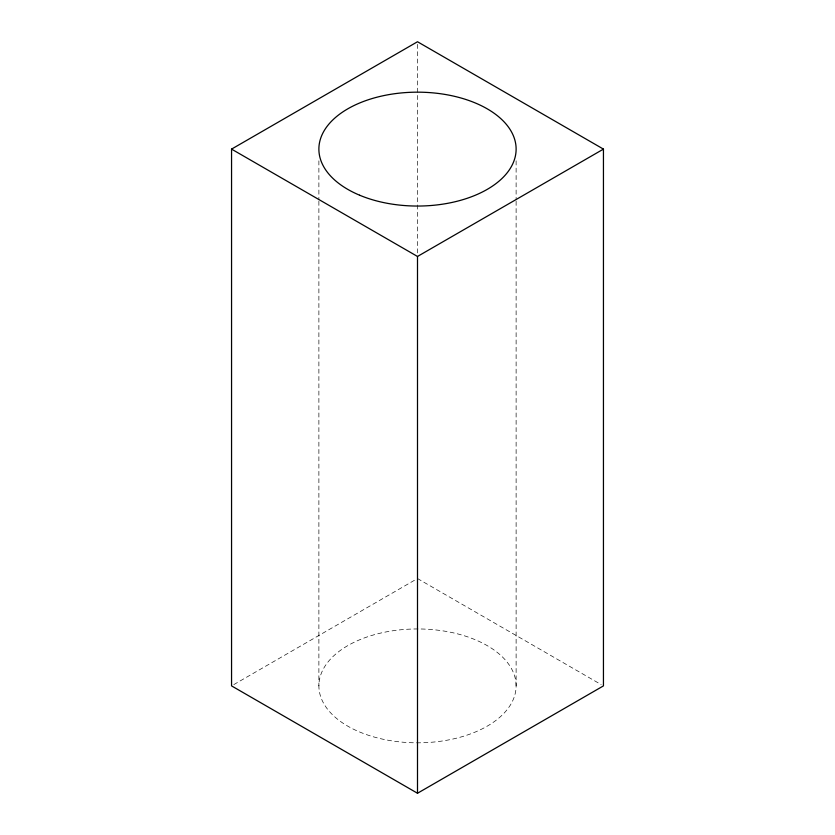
<?xml version="1.0" encoding="UTF-8"?>
<svg xmlns="http://www.w3.org/2000/svg" width="835" height="835" viewBox="0 0 835 835"><rect width="100%" height="100%" fill="white"/><g stroke="black" fill="none" stroke-linecap="round" stroke-linejoin="round"><path stroke-width="0.63" stroke-dasharray="4.17 3.13" d="M233.81 684.596L416.373 579.187M417.5 578.54L601.19 684.596M516.114 160.831L516.114 199.92M516.114 201.225L516.114 685.89A98.614 56.937 0 0 1 368.193 735.197A98.614 56.937 0 0 1 368.193 636.583A98.614 56.937 0 0 1 516.114 685.89M417.5 44.359L417.5 254.122M318.886 160.831L318.886 199.92M318.886 201.225L318.886 685.89"/><path stroke-width="1.25" d="M231.556 149.11L417.5 41.75L603.444 149.11L603.444 685.89L417.5 793.25L231.556 685.89L231.556 149.11L417.5 256.46L603.444 149.11M417.5 256.46L417.5 793.25M359.635 195.213A98.614 56.937 0 0 0 515.592 154.986A98.614 56.937 0 0 0 377.274 97.121A98.614 56.937 0 0 0 359.635 195.213"/></g></svg>
